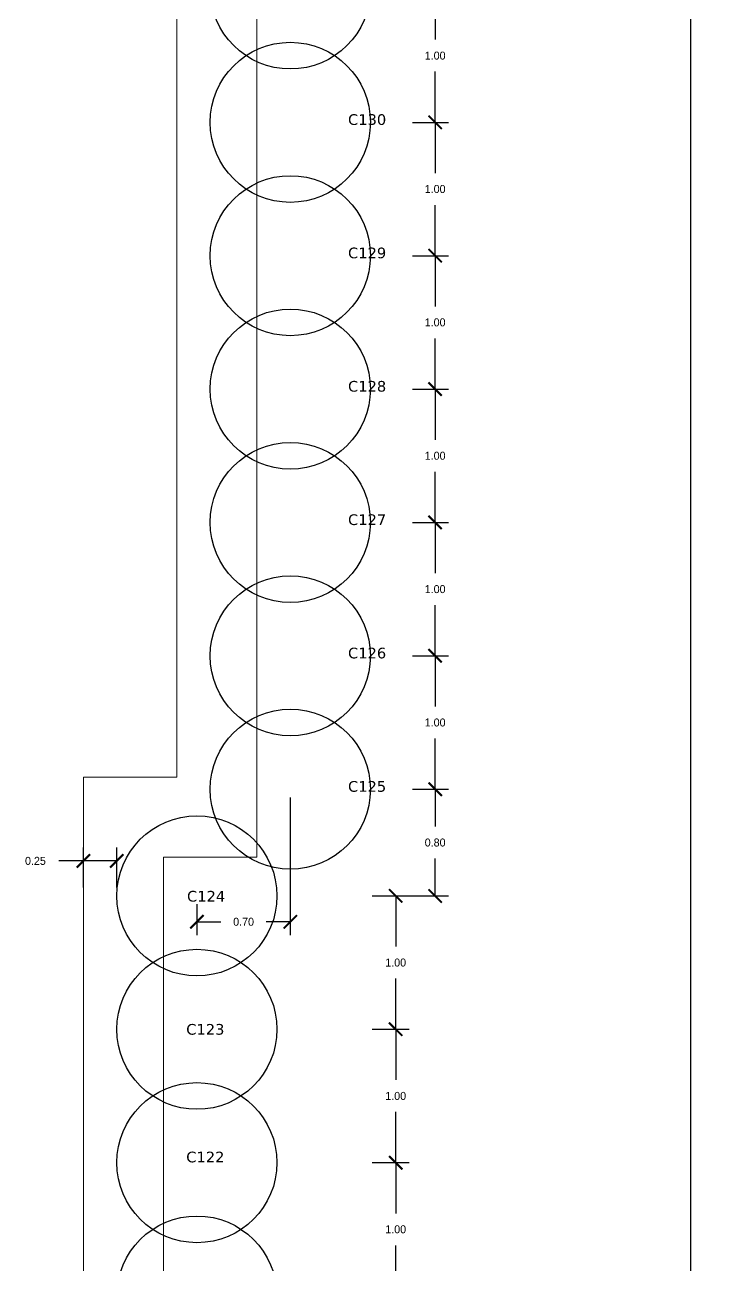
# Model space of a CAD drawing. Header units: millimetres. Extents: x -50 to 161, y 11 to 77.
# Drawn here: x 34.22 to 39.41, y 32.09 to 41.39 of the extents above; entities that cross this region are included whole.
import ezdxf

# ---------------------------------------------------------------- set-up
doc = ezdxf.new("R2010")
doc.units = ezdxf.units.MM
doc.layers.add('A-DETL-THIN', color=151, linetype='Continuous', lineweight=5)
doc.layers.add('Paroi Soperco', color=7, linetype='Continuous')
doc.dimstyles.get("Standard").update_dxf_attribs({"dimtxt": 0.18, "dimasz": 0.18, "dimexe": 0.18, "dimexo": 0.0625, "dimgap": 0.09, "dimtad": 0, "dimtih": 1, "dimtoh": 1, "dimdec": 4, "dimzin": 0, "dimdsep": 46, "dimtxsty": 'Standard', "dimcen": 0.09, "dimadec": 0, "dimazin": 0, "dimtfac": 1, "dimtdec": 4, "dimtofl": 0, "dimtmove": 0, "dimatfit": 3, "dimfxl": 1, "dimtolj": 1, "dimtzin": 0, "dimarcsym": 0})

# ---------------------------------------------------------------- blocks, each defined once
blk = doc.blocks.new('_ArchTick')
at = {"color": 0, "linetype": 'ByBlock', "const_width": 0.15}
blk.add_lwpolyline([(-0.5, -0.5), (0.5, 0.5)], dxfattribs=at)
blk = doc.blocks.new('*D176')
at = {"layer": 'Paroi Soperco', "color": 0, "lineweight": -2, "transparency": 16777216}
for p, q in [((35.3204, 59.1556), (39.3101, 59.1556)), ((39.2101, 59.1556), (39.2101, 42.3764)), ((39.2101, 25.2972), (39.2101, 42.0764)), ((35.3204, 25.2972), (39.3101, 25.2972))]:
    blk.add_line(p, q, dxfattribs=at)
at = {"layer": 'Paroi Soperco', "color": 0, "lineweight": -2, "transparency": 16777216, "xscale": 0.1, "yscale": 0.1, "zscale": 0.1}
for p, rotation in [((39.2101, 59.1556), 90), ((39.2101, 25.2972), 270)]:
    blk.add_blockref('_ArchTick', p, dxfattribs=dict(at, rotation=rotation))
at = {"layer": 'Paroi Soperco', "color": 0, "transparency": 16777216, "insert": (39.2101, 42.2264), "char_height": 0.12, "attachment_point": 5}
blk.add_mtext('\\A1;33.86', dxfattribs=at)
blk = doc.blocks.new('*D219')
at = {"layer": 'Paroi Soperco', "color": 0, "lineweight": -2, "transparency": 16777216}
for p, q in [((36.8218, 32.8544), (37.0978, 32.8544)), ((36.9978, 32.8544), (36.9978, 32.4744)), ((36.9978, 31.8544), (36.9978, 32.2344)), ((36.8218, 31.8544), (37.0978, 31.8544))]:
    blk.add_line(p, q, dxfattribs=at)
at = {"layer": 'Paroi Soperco', "color": 0, "lineweight": -2, "transparency": 16777216, "xscale": 0.1, "yscale": 0.1, "zscale": 0.1}
for p, rotation in [((36.9978, 32.8544), 90), ((36.9978, 31.8544), 270)]:
    blk.add_blockref('_ArchTick', p, dxfattribs=dict(at, rotation=rotation))
at = {"layer": 'Paroi Soperco', "color": 0, "transparency": 16777216, "insert": (36.9978, 32.3544), "char_height": 0.06, "attachment_point": 5}
blk.add_mtext('\\A1;1.00', dxfattribs=at)
blk = doc.blocks.new('*D220')
at = {"layer": 'Paroi Soperco', "color": 0, "lineweight": -2, "transparency": 16777216}
for p, q in [((36.8218, 33.8544), (37.0978, 33.8544)), ((36.9978, 33.8544), (36.9978, 33.4744)), ((36.9978, 32.8544), (36.9978, 33.2344)), ((36.8218, 32.8544), (37.0978, 32.8544))]:
    blk.add_line(p, q, dxfattribs=at)
at = {"layer": 'Paroi Soperco', "color": 0, "lineweight": -2, "transparency": 16777216, "xscale": 0.1, "yscale": 0.1, "zscale": 0.1}
for p, rotation in [((36.9978, 33.8544), 90), ((36.9978, 32.8544), 270)]:
    blk.add_blockref('_ArchTick', p, dxfattribs=dict(at, rotation=rotation))
at = {"layer": 'Paroi Soperco', "color": 0, "transparency": 16777216, "insert": (36.9978, 33.3544), "char_height": 0.06, "attachment_point": 5}
blk.add_mtext('\\A1;1.00', dxfattribs=at)
blk = doc.blocks.new('*D221')
at = {"layer": 'Paroi Soperco', "color": 0, "lineweight": -2, "transparency": 16777216}
for p, q in [((36.8218, 34.8544), (37.0978, 34.8544)), ((36.9978, 34.8544), (36.9978, 34.4744)), ((36.9978, 33.8544), (36.9978, 34.2344)), ((36.8218, 33.8544), (37.0978, 33.8544))]:
    blk.add_line(p, q, dxfattribs=at)
at = {"layer": 'Paroi Soperco', "color": 0, "lineweight": -2, "transparency": 16777216, "xscale": 0.1, "yscale": 0.1, "zscale": 0.1}
for p, rotation in [((36.9978, 34.8544), 90), ((36.9978, 33.8544), 270)]:
    blk.add_blockref('_ArchTick', p, dxfattribs=dict(at, rotation=rotation))
at = {"layer": 'Paroi Soperco', "color": 0, "transparency": 16777216, "insert": (36.9978, 34.3544), "char_height": 0.06, "attachment_point": 5}
blk.add_mtext('\\A1;1.00', dxfattribs=at)
blk = doc.blocks.new('*D224')
at = {"layer": 'Paroi Soperco', "color": 0, "lineweight": -2, "transparency": 16777216}
for p, q in [((36.2079, 35.5919), (36.2079, 34.5603)), ((35.5079, 34.7919), (35.5079, 34.5603)), ((35.5079, 34.6603), (35.6879, 34.6603)), ((36.2079, 34.6603), (36.0279, 34.6603))]:
    blk.add_line(p, q, dxfattribs=at)
at = {"layer": 'Paroi Soperco', "color": 0, "lineweight": -2, "transparency": 16777216, "xscale": 0.1, "yscale": 0.1, "zscale": 0.1, "rotation": 180}
blk.add_blockref('_ArchTick', (35.5079, 34.6603), dxfattribs=at)
at = {"layer": 'Paroi Soperco', "color": 0, "lineweight": -2, "transparency": 16777216, "xscale": 0.1, "yscale": 0.1, "zscale": 0.1}
blk.add_blockref('_ArchTick', (36.2079, 34.6603), dxfattribs=at)
at = {"layer": 'Paroi Soperco', "color": 0, "transparency": 16777216, "insert": (35.8579, 34.6603), "char_height": 0.06, "attachment_point": 5}
blk.add_mtext('\\A1;0.70', dxfattribs=at)
blk = doc.blocks.new('*D225')
at = {"layer": 'Paroi Soperco', "color": 0, "lineweight": -2, "transparency": 16777216}
for p, q in [((37.1235, 35.6544), (37.3934, 35.6544)), ((37.2934, 35.6544), (37.2934, 35.3744)), ((37.2934, 34.8544), (37.2934, 35.1344)), ((37.0603, 34.8544), (37.3934, 34.8544))]:
    blk.add_line(p, q, dxfattribs=at)
at = {"layer": 'Paroi Soperco', "color": 0, "lineweight": -2, "transparency": 16777216, "xscale": 0.1, "yscale": 0.1, "zscale": 0.1}
for p, rotation in [((37.2934, 35.6544), 90), ((37.2934, 34.8544), 270)]:
    blk.add_blockref('_ArchTick', p, dxfattribs=dict(at, rotation=rotation))
at = {"layer": 'Paroi Soperco', "color": 0, "transparency": 16777216, "insert": (37.2934, 35.2544), "char_height": 0.06, "attachment_point": 5}
blk.add_mtext('\\A1;0.80', dxfattribs=at)
blk = doc.blocks.new('*D226')
at = {"layer": 'Paroi Soperco', "color": 0, "lineweight": -2, "transparency": 16777216}
for p, q in [((37.1235, 36.6544), (37.3934, 36.6544)), ((37.2934, 36.6544), (37.2934, 36.2744)), ((37.2934, 35.6544), (37.2934, 36.0344)), ((37.1235, 35.6544), (37.3934, 35.6544))]:
    blk.add_line(p, q, dxfattribs=at)
at = {"layer": 'Paroi Soperco', "color": 0, "lineweight": -2, "transparency": 16777216, "xscale": 0.1, "yscale": 0.1, "zscale": 0.1}
for p, rotation in [((37.2934, 36.6544), 90), ((37.2934, 35.6544), 270)]:
    blk.add_blockref('_ArchTick', p, dxfattribs=dict(at, rotation=rotation))
at = {"layer": 'Paroi Soperco', "color": 0, "transparency": 16777216, "insert": (37.2934, 36.1544), "char_height": 0.06, "attachment_point": 5}
blk.add_mtext('\\A1;1.00', dxfattribs=at)
blk = doc.blocks.new('*D227')
at = {"layer": 'Paroi Soperco', "color": 0, "lineweight": -2, "transparency": 16777216}
for p, q in [((37.1235, 37.6544), (37.3934, 37.6544)), ((37.2934, 37.6544), (37.2934, 37.2744)), ((37.2934, 36.6544), (37.2934, 37.0344)), ((37.1235, 36.6544), (37.3934, 36.6544))]:
    blk.add_line(p, q, dxfattribs=at)
at = {"layer": 'Paroi Soperco', "color": 0, "lineweight": -2, "transparency": 16777216, "xscale": 0.1, "yscale": 0.1, "zscale": 0.1}
for p, rotation in [((37.2934, 37.6544), 90), ((37.2934, 36.6544), 270)]:
    blk.add_blockref('_ArchTick', p, dxfattribs=dict(at, rotation=rotation))
at = {"layer": 'Paroi Soperco', "color": 0, "transparency": 16777216, "insert": (37.2934, 37.1544), "char_height": 0.06, "attachment_point": 5}
blk.add_mtext('\\A1;1.00', dxfattribs=at)
blk = doc.blocks.new('*D228')
at = {"layer": 'Paroi Soperco', "color": 0, "lineweight": -2, "transparency": 16777216}
for p, q in [((37.1235, 39.6544), (37.3934, 39.6544)), ((37.2934, 39.6544), (37.2934, 39.2744)), ((37.2934, 38.6544), (37.2934, 39.0344)), ((37.1235, 38.6544), (37.3934, 38.6544))]:
    blk.add_line(p, q, dxfattribs=at)
at = {"layer": 'Paroi Soperco', "color": 0, "lineweight": -2, "transparency": 16777216, "xscale": 0.1, "yscale": 0.1, "zscale": 0.1}
for p, rotation in [((37.2934, 39.6544), 90), ((37.2934, 38.6544), 270)]:
    blk.add_blockref('_ArchTick', p, dxfattribs=dict(at, rotation=rotation))
at = {"layer": 'Paroi Soperco', "color": 0, "transparency": 16777216, "insert": (37.2934, 39.1544), "char_height": 0.06, "attachment_point": 5}
blk.add_mtext('\\A1;1.00', dxfattribs=at)
blk = doc.blocks.new('*D229')
at = {"layer": 'Paroi Soperco', "color": 0, "lineweight": -2, "transparency": 16777216}
for p, q in [((37.1235, 40.6544), (37.3934, 40.6544)), ((37.2934, 40.6544), (37.2934, 40.2744)), ((37.2934, 39.6544), (37.2934, 40.0344)), ((37.1235, 39.6544), (37.3934, 39.6544))]:
    blk.add_line(p, q, dxfattribs=at)
at = {"layer": 'Paroi Soperco', "color": 0, "lineweight": -2, "transparency": 16777216, "xscale": 0.1, "yscale": 0.1, "zscale": 0.1}
for p, rotation in [((37.2934, 40.6544), 90), ((37.2934, 39.6544), 270)]:
    blk.add_blockref('_ArchTick', p, dxfattribs=dict(at, rotation=rotation))
at = {"layer": 'Paroi Soperco', "color": 0, "transparency": 16777216, "insert": (37.2934, 40.1544), "char_height": 0.06, "attachment_point": 5}
blk.add_mtext('\\A1;1.00', dxfattribs=at)
blk = doc.blocks.new('*D230')
at = {"layer": 'Paroi Soperco', "color": 0, "lineweight": -2, "transparency": 16777216}
for p, q in [((37.1235, 41.6544), (37.3934, 41.6544)), ((37.2934, 41.6544), (37.2934, 41.2744)), ((37.2934, 40.6544), (37.2934, 41.0344)), ((37.1235, 40.6544), (37.3934, 40.6544))]:
    blk.add_line(p, q, dxfattribs=at)
at = {"layer": 'Paroi Soperco', "color": 0, "lineweight": -2, "transparency": 16777216, "xscale": 0.1, "yscale": 0.1, "zscale": 0.1}
for p, rotation in [((37.2934, 41.6544), 90), ((37.2934, 40.6544), 270)]:
    blk.add_blockref('_ArchTick', p, dxfattribs=dict(at, rotation=rotation))
at = {"layer": 'Paroi Soperco', "color": 0, "transparency": 16777216, "insert": (37.2934, 41.1544), "char_height": 0.06, "attachment_point": 5}
blk.add_mtext('\\A1;1.00', dxfattribs=at)
blk = doc.blocks.new('*D238')
at = {"layer": 'Paroi Soperco', "color": 0, "lineweight": -2, "transparency": 16777216}
for p, q in [((37.1235, 38.6544), (37.3934, 38.6544)), ((37.2934, 38.6544), (37.2934, 38.2744)), ((37.2934, 37.6544), (37.2934, 38.0344)), ((37.1235, 37.6544), (37.3934, 37.6544))]:
    blk.add_line(p, q, dxfattribs=at)
at = {"layer": 'Paroi Soperco', "color": 0, "lineweight": -2, "transparency": 16777216, "xscale": 0.1, "yscale": 0.1, "zscale": 0.1}
for p, rotation in [((37.2934, 38.6544), 90), ((37.2934, 37.6544), 270)]:
    blk.add_blockref('_ArchTick', p, dxfattribs=dict(at, rotation=rotation))
at = {"layer": 'Paroi Soperco', "color": 0, "transparency": 16777216, "insert": (37.2934, 38.1544), "char_height": 0.06, "attachment_point": 5}
blk.add_mtext('\\A1;1.00', dxfattribs=at)
blk = doc.blocks.new('*D340')
at = {"layer": 'Paroi Soperco', "color": 0, "lineweight": -2, "transparency": 16777216}
for p, q in [((34.6579, 34.9169), (34.6579, 35.2168)), ((34.9079, 34.9169), (34.9079, 35.2168)), ((34.6579, 35.1168), (34.4729, 35.1168)), ((34.9079, 35.1168), (34.6579, 35.1168))]:
    blk.add_line(p, q, dxfattribs=at)
at = {"layer": 'Paroi Soperco', "color": 0, "lineweight": -2, "transparency": 16777216, "xscale": 0.1, "yscale": 0.1, "zscale": 0.1, "rotation": 180}
blk.add_blockref('_ArchTick', (34.6579, 35.1168), dxfattribs=at)
at = {"layer": 'Paroi Soperco', "color": 0, "lineweight": -2, "transparency": 16777216, "xscale": 0.1, "yscale": 0.1, "zscale": 0.1}
blk.add_blockref('_ArchTick', (34.9079, 35.1168), dxfattribs=at)
at = {"layer": 'Paroi Soperco', "color": 0, "transparency": 16777216, "insert": (34.2979, 35.1168), "char_height": 0.06, "attachment_point": 5}
blk.add_mtext('\\A1;0.25', dxfattribs=at)

msp = doc.modelspace()

# ---------------------------------------------------------------- linework, layer by layer
at = {"layer": 'A-DETL-THIN'}
for p, q in [((35.9579, 35.1456), (35.9579, 48.2456)), ((35.3579, 47.6456), (35.3579, 35.7456)), ((35.3579, 35.7456), (34.6579, 35.7456)), ((34.6579, 35.7456), (34.6579, 25.8787)), ((35.2579, 25.8975), (35.2579, 35.1456)), ((35.2579, 35.1456), (35.9579, 35.1456))]:
    msp.add_line(p, q, dxfattribs=at)
at = {"layer": 'Paroi Soperco'}
for centre in [(36.2079, 41.6544), (36.2079, 40.6544), (36.2079, 39.6544), (36.2079, 38.6544), (36.2079, 37.6544), (36.2079, 36.6544), (36.2079, 35.6544), (35.5079, 34.8544), (35.5079, 33.8544), (35.5079, 32.8544), (35.5079, 31.8544)]:
    msp.add_circle(centre, 0.6, dxfattribs=at)

# ---------------------------------------------------------------- texts
at = {"layer": 'Paroi Soperco', "char_height": 0.08, "attachment_point": 1}
for s, insert in [('{\\fVerdana|b0|i0|c0|p34;C130}', (36.6406, 40.7153)), ('{\\fVerdana|b0|i0|c0|p34;C129}', (36.6406, 39.7153)), ('{\\fVerdana|b0|i0|c0|p34;C128}', (36.6406, 38.7153)), ('{\\fVerdana|b0|i0|c0|p34;C127}', (36.6406, 37.7153)), ('{\\fVerdana|b0|i0|c0|p34;C126}', (36.6406, 36.7153)), ('{\\fVerdana|b0|i0|c0|p34;C125}', (36.6406, 35.7153)), ('{\\fVerdana|b0|i0|c0|p34;C124}', (35.4339, 34.892)), ('{\\fVerdana|b0|i0|c0|p34;C123}', (35.4281, 33.894)), ('{\\fVerdana|b0|i0|c0|p34;C122}', (35.4281, 32.9367))]:
    msp.add_mtext_dynamic_manual_height_columns(s, width=0.422374, gutter_width=1, heights=[0], dxfattribs=dict(at, insert=insert))

# ---------------------------------------------------------------- dimensions: what is measured, and where the dimension line sits
at = {"layer": 'Paroi Soperco', "color": 1}
dim = msp.add_aligned_dim(p1=(35.2579, 59.1556), p2=(35.2579, 25.2972), distance=3.9522, dimstyle='Standard', override={"dimtxt": 0.12, "dimasz": 0.1, "dimexe": 0.1, "dimdec": 2, "dimblk1": 'ArchTick', "dimblk2": 'ArchTick', "dimsah": 1}, dxfattribs=at)
dim.commit()
dim.dimension.update_dxf_attribs({"geometry": '*D176', "text_midpoint": (39.2101, 42.2264)})
for base, p1, p2, angle, picture, middle in [((37.2934, 41.6544), (37.061, 40.6544), (37.061, 41.6544), 90, '*D230', (37.2934, 41.1544)), ((37.2934, 40.6544), (37.061, 39.6544), (37.061, 40.6544), 90, '*D229', (37.2934, 40.1544)), ((37.2934, 39.6544), (37.061, 38.6544), (37.061, 39.6544), 90, '*D228', (37.2934, 39.1544)), ((37.2934, 38.6544), (37.061, 37.6544), (37.061, 38.6544), 90, '*D238', (37.2934, 38.1544)), ((37.2934, 37.6544), (37.061, 36.6544), (37.061, 37.6544), 90, '*D227', (37.2934, 37.1544)), ((37.2934, 36.6544), (37.061, 35.6544), (37.061, 36.6544), 90, '*D226', (37.2934, 36.1544)), ((37.2934, 35.6544), (36.9978, 34.8544), (37.061, 35.6544), 90, '*D225', (37.2934, 35.2544)), ((36.9978, 34.8544), (36.7593, 33.8544), (36.7593, 34.8544), 270, '*D221', (36.9978, 34.3544)), ((36.9978, 33.8544), (36.7593, 32.8544), (36.7593, 33.8544), 270, '*D220', (36.9978, 33.3544)), ((36.9978, 32.8544), (36.7593, 31.8544), (36.7593, 32.8544), 270, '*D219', (36.9978, 32.3544))]:
    dim = msp.add_linear_dim(base=base, p1=p1, p2=p2, angle=angle, dimstyle='Standard', override={"dimtxt": 0.06, "dimasz": 0.1, "dimexe": 0.1, "dimdec": 2, "dimblk1": 'ArchTick', "dimblk2": 'ArchTick', "dimsah": 1}, dxfattribs=at)
    dim.commit()
    dim.dimension.update_dxf_attribs({"geometry": picture, "text_midpoint": middle})
for base, p1, p2, picture, middle in [((36.2079, 34.6603), (35.5079, 34.8544), (36.2079, 35.6544), '*D224', (35.8579, 34.6603)), ((34.9079, 35.1168), (34.6579, 34.8544), (34.9079, 34.8544), '*D340', (34.2979, 35.1168))]:
    dim = msp.add_linear_dim(base=base, p1=p1, p2=p2, dimstyle='Standard', override={"dimtxt": 0.06, "dimasz": 0.1, "dimexe": 0.1, "dimdec": 2, "dimblk1": 'ArchTick', "dimblk2": 'ArchTick', "dimsah": 1}, dxfattribs=at)
    dim.commit()
    dim.dimension.update_dxf_attribs({"geometry": picture, "text_midpoint": middle, "dimtype": 160})

doc.saveas('drawing.dxf')
